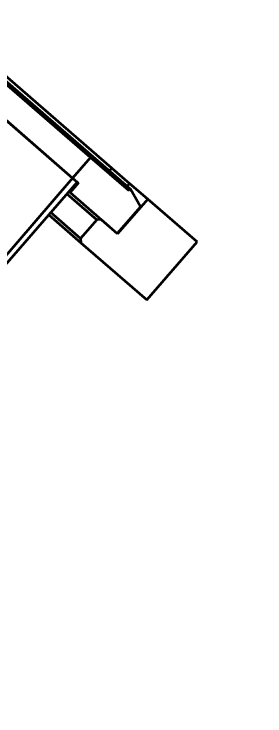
# Model space of a CAD drawing. Header units: millimetres. Extents: x -605 to 8012, y -2292 to 5879.
# Drawn here: x 5594.1 to 5663.3, y 2317.2 to 2510.9 of the extents above; entities that cross this region are included whole.
import ezdxf

# ---------------------------------------------------------------- set-up
doc = ezdxf.new("R2010")
doc.units = ezdxf.units.MM
doc.header["$LTSCALE"] = 5
doc.layers.get('0').update_dxf_attribs({"lineweight": 25})
doc.layers.add('Arestas Visíveis', color=7, linetype='Continuous', lineweight=35)
doc.layers.add('Dimensão', color=7, linetype='Continuous', lineweight=18, true_color=0x006400)
doc.styles.add('Texto_2_5_COTA - LNLS', font='SwissCLI.ttf')
doc.dimstyles.new('PADRAO-LNLS', dxfattribs={"dimscale": 5, "dimtxt": 2.5, "dimasz": 2.5, "dimexe": 1, "dimexo": 1, "dimgap": 0.25, "dimtad": 1, "dimdec": 1, "dimrnd": 1e-08, "dimzin": 0, "dimtxsty": 'Texto_2_5_COTA - LNLS', "dimcen": 0.09, "dimdle": 4, "dimclrd": 98, "dimclre": 98, "dimclrt": 1, "dimadec": 1, "dimazin": 0, "dimtfac": 0.6, "dimtdec": 3, "dimtmove": 0, "dimatfit": 3, "dimfxl": 1, "dimtolj": 1, "dimtzin": 0, "dimlwd": 15, "dimlwe": 15, "dimarcsym": 0})

# ---------------------------------------------------------------- blocks, each defined once
blk = doc.blocks.new('*D29')
at = {"layer": 'Defpoints', "color": 0, "linetype": 'Continuous', "transparency": 16777216}
for p in [(5101.32, 2083.83), (5040.88, 2036.1), (5098.36, 1963.31)]:
    blk.add_point(p, dxfattribs=at)
at = {"layer": 'Dimensão', "color": 98, "linetype": 'Continuous', "lineweight": 15, "transparency": 16777216}
for p, q in [((5093.57, 2093.64), (5085.82, 2103.45)), ((5044.8, 2039.2), (5105.24, 2086.93)), ((5102.28, 1966.41), (5162.72, 2014.14)), ((5166.54, 2001.23), (5174.29, 1991.42)), ((5376.08, 1735.87), (5174.29, 1991.42)), ((5830.08, 1735.87), (5376.08, 1735.87))]:
    blk.add_line(p, q, dxfattribs=at)
at = {"layer": 'Dimensão', "color": 98, "linetype": 'Continuous', "transparency": 16777216}
for points in [[(5095.2, 2094.93), (5091.93, 2092.35), (5101.32, 2083.83)], [(5168.18, 2002.52), (5164.91, 1999.94), (5158.8, 2011.04)]]:
    blk.add_solid(points, dxfattribs=at)
at = {"layer": 'Dimensão', "color": 1, "linetype": 'Continuous', "lineweight": 18, "transparency": 16777216, "insert": (5609.33, 1793.82), "char_height": 500, "attachment_point": 5, "style": 'Texto_2_5_COTA - LNLS'}
blk.add_mtext('\\A1;{\\H12.45;55,7 - (Centro Bloco Laminas e Centro Camara de Vacuo)}', dxfattribs=at)

msp = doc.modelspace()

# ---------------------------------------------------------------- linework, layer by layer
msp.add_line((5556.38732, 2524.35161), (5644.60104, 2448.00078))
at = {"layer": 'Arestas Visíveis'}
for p, q in [((5621.06596, 2468.37088), (5570.02894, 2512.5445)), ((5573.43864, 2508.27079), (5626.24085, 2462.56936)), ((5615.1559, 2471.28192), (5583.65101, 2498.55007)), ((5610.24763, 2465.61104), (5578.74274, 2492.87919)), ((5578.74274, 2492.87919), (5610.24763, 2465.61104)), ((5615.1559, 2471.28192), (5610.24763, 2465.61104)), ((5625.80456, 2462.06529), (5615.1559, 2471.28192)), ((5620.41153, 2467.61476), (5621.06596, 2468.37088)), ((5621.06596, 2468.37088), (5625.96627, 2464.12956)), ((5610.24763, 2465.61104), (5589.30569, 2441.41528)), ((5611.50783, 2464.52032), (5610.24763, 2465.61104)), ((5610.24763, 2465.61104), (5611.82288, 2464.24763)), ((5591.65661, 2441.58475), (5611.50783, 2464.52032)), ((5611.82288, 2464.24763), (5609.53235, 2461.60122)), ((5625.96627, 2464.12956), (5625.31184, 2463.37345)), ((5630.95942, 2459.80789), (5625.96627, 2464.12956)), ((5608.67194, 2461.24381), (5616.92623, 2454.09955)), ((5609.53235, 2461.60122), (5609.2173, 2461.8739)), ((5609.53235, 2461.60122), (5622.57538, 2450.3122)), ((5626.24085, 2462.56936), (5625.80456, 2462.06529)), ((5628.95994, 2457.68875), (5626.24085, 2462.56936)), ((5630.95942, 2459.80789), (5622.6699, 2450.2304)), ((5644.60104, 2448.00078), (5630.95942, 2459.80789)), ((5622.57538, 2450.3122), (5628.95994, 2457.68875)), ((5603.6546, 2455.4469), (5612.53898, 2447.75728)), ((5612.45425, 2448.93274), (5604.19996, 2456.077)), ((5616.92623, 2454.09955), (5612.45425, 2448.93274)), ((5618.10169, 2454.18428), (5616.92623, 2454.09955)), ((5622.6699, 2450.2304), (5618.10169, 2454.18428)), ((5612.45425, 2448.93274), (5612.53898, 2447.75728)), ((5612.53898, 2447.75728), (5630.74882, 2431.99629)), ((5630.74882, 2431.99629), (5644.60104, 2448.00078))]:
    msp.add_line(p, q, dxfattribs=at)

# ---------------------------------------------------------------- dimensions: what is measured, and where the dimension line sits
at = {"layer": 'Dimensão', "color": 98, "linetype": 'Continuous', "lineweight": 18, "true_color": 0x006400}
dim = msp.add_linear_dim(base=(5101.31549, 2083.83002), p1=(5098.358, 1963.31148), p2=(5040.87693, 2036.10499), angle=308.2962271, text='{\\H12.45;<> - (Centro Bloco Laminas e Centro Camara de Vacuo)}', dimstyle='PADRAO-LNLS', override={"dimscale": 5, "dimtxt": 100, "dimgap": 10, "dimtih": 1, "dimtoh": 1, "dimdec": 1, "dimlfac": 0.6, "dimpost": '', "dimtol": 0, "dimlim": 0, "dimtp": 0, "dimtm": 0, "dimtdec": 3, "dimtofl": 0, "dimtmove": 1, "dimatfit": 2}, dxfattribs=at)
dim.commit()
dim.dimension.update_dxf_attribs({"geometry": '*D29', "text_midpoint": (5381.54912, 1735.87204), "dimtype": 160})

doc.saveas('drawing.dxf')
